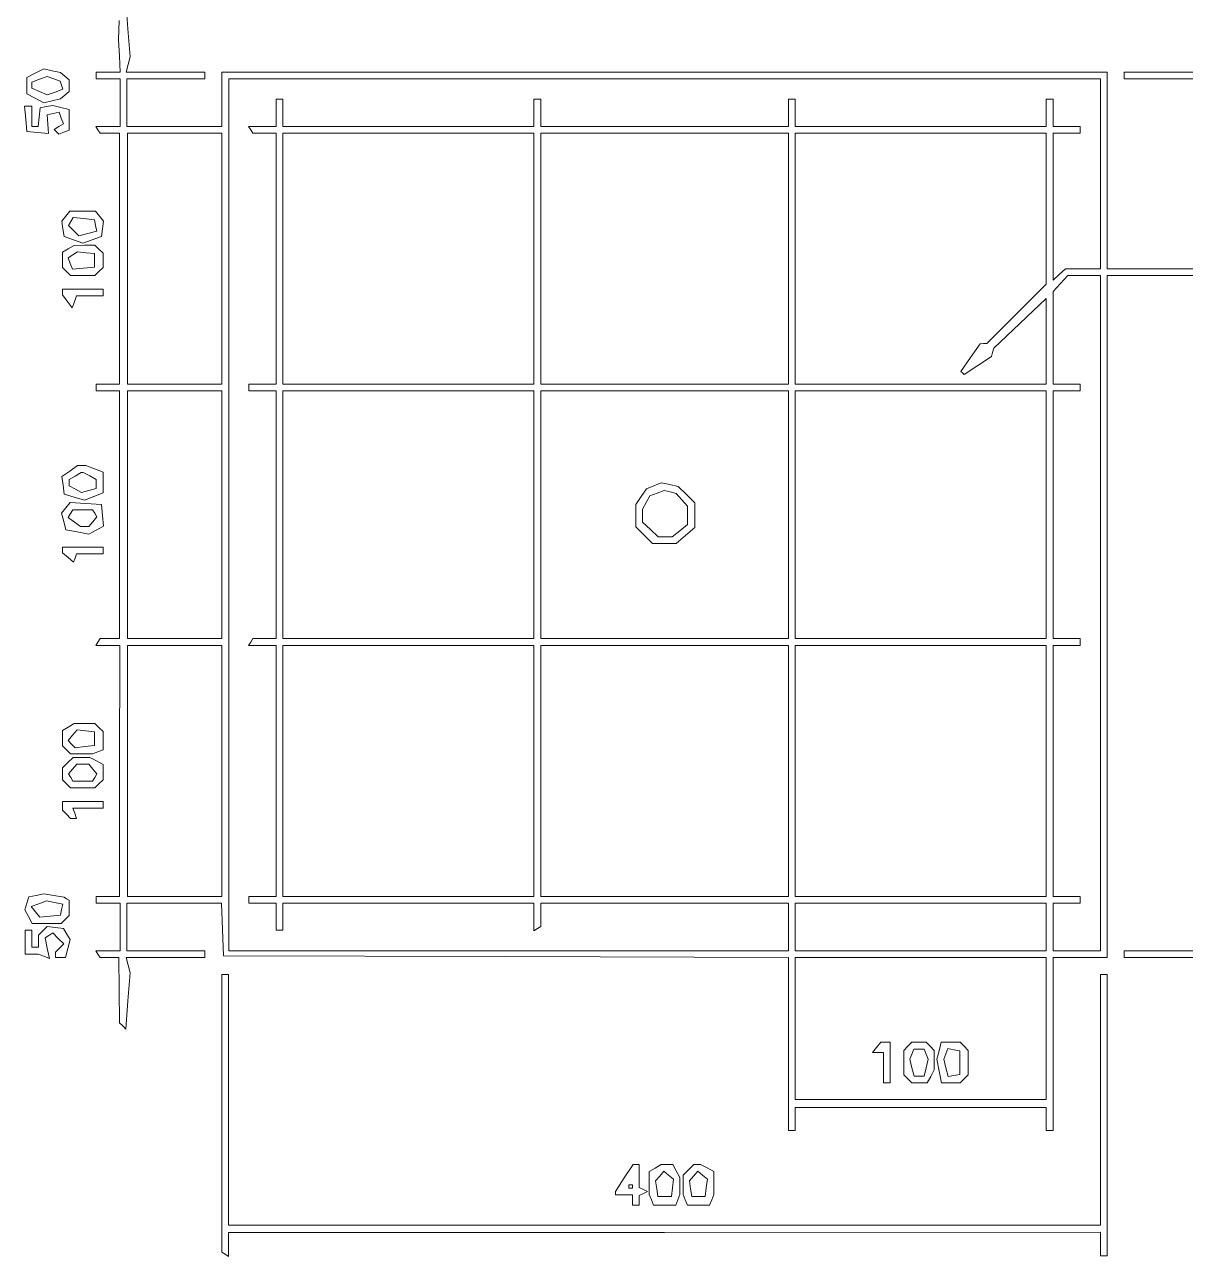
# Paper-space layout 'AN-20-DGE-076' of a CAD drawing. Header units: metres, sheet in millimetres. Extents: x 12 to 194, y 4 to 291.
# Drawn here: x 97.04 to 140.31, y 148.44 to 194.36 of the extents above; entities that cross this region are included whole.
import ezdxf

# ---------------------------------------------------------------- set-up
doc = ezdxf.new("R2010")
doc.units = ezdxf.units.M
doc.layers.add('DGE_CONTORNOS', color=7, linetype='Continuous', lineweight=0)
doc.layers.add('DGE_DATOS', color=7, linetype='Continuous', lineweight=0)

# ---------------------------------------------------------------- blocks, each defined once
blk = doc.blocks.new('LP_REF_DGE_MT_076')
at = {"layer": 'DGE_CONTORNOS'}
for points in [[(100.569, 194.523), (100.542, 193.796), (100.573, 193.195), (100.604, 192.594), (100.158, 192.594), (99.711, 192.594), (99.711, 192.468), (99.711, 192.341), (100.154, 192.341), (100.597, 192.341), (100.597, 191.456), (100.597, 190.571), (100.146, 190.571), (99.696, 190.571), (99.774, 190.444), (99.853, 190.318), (100.217, 190.318), (100.581, 190.318), (100.581, 185.638), (100.581, 180.959), (100.146, 180.959), (99.711, 180.959), (99.711, 180.832), (99.711, 180.706), (100.144, 180.706), (100.577, 180.706), (100.577, 176.089), (100.577, 171.473), (100.215, 171.473), (99.853, 171.473), (99.774, 171.346), (99.696, 171.22), (100.14, 171.22), (100.583, 171.22), (100.579, 166.54), (100.575, 161.861), (100.143, 161.861), (99.711, 161.861), (99.711, 161.734), (99.711, 161.608), (100.154, 161.608), (100.597, 161.608), (100.597, 160.723), (100.597, 159.837), (100.146, 159.837), (99.696, 159.837), (99.774, 159.711), (99.853, 159.584), (100.204, 159.584), (100.556, 159.584), (100.568, 158.366), (100.58, 157.147), (100.696, 157.031), (100.811, 156.916), (100.891, 157.966), (100.971, 159.015), (100.895, 159.3), (100.82, 159.584), (102.289, 159.584), (103.758, 159.584), (103.758, 159.711), (103.758, 159.837), (102.304, 159.837), (100.849, 159.837), (100.849, 160.723), (100.849, 161.608), (102.615, 161.608), (104.38, 161.608), (104.417, 160.628), (104.454, 159.648), (114.983, 159.615), (125.512, 159.583), (125.512, 156.359), (125.512, 153.134), (125.639, 153.134), (125.765, 153.134), (125.765, 153.564), (125.765, 153.994), (130.445, 153.994), (135.124, 153.994), (135.124, 153.564), (135.124, 153.134), (135.251, 153.134), (135.377, 153.134), (135.377, 156.359), (135.377, 159.584), (136.389, 159.584), (137.401, 159.584), (137.401, 172.295), (137.401, 185.006), (141.006, 185.006)], [(141.324, 159.837), (138.033, 159.837), (138.033, 159.711), (138.033, 159.584), (141.891, 159.584)], [(141.891, 192.594), (138.033, 192.594), (138.033, 192.468), (138.033, 192.341), (141.324, 192.341)], [(141.006, 185.259), (137.401, 185.259), (137.401, 188.926), (137.401, 192.594), (120.896, 192.594), (104.391, 192.594), (104.391, 191.582), (104.391, 190.571), (102.62, 190.571), (100.849, 190.571), (100.849, 191.456), (100.849, 192.341), (102.304, 192.341), (103.758, 192.341), (103.758, 192.468), (103.758, 192.594), (102.289, 192.594), (100.82, 192.594), (100.895, 192.879), (100.971, 193.163), (100.891, 194.207), (100.812, 195.25)]]:
    blk.add_lwpolyline(points, dxfattribs=at)
for points in [[(97.435, 192.56), (97.118, 192.397), (97.118, 192.088), (97.118, 191.78), (97.435, 191.617), (97.751, 191.453), (98.066, 191.528), (98.382, 191.603), (98.541, 191.734), (98.699, 191.866), (98.699, 192.088), (98.699, 192.31), (98.541, 192.442), (98.382, 192.574), (98.066, 192.648), (97.751, 192.723)], [(98.419, 192.108), (98.468, 191.961), (98.172, 191.852), (97.877, 191.743), (97.593, 191.873), (97.308, 192.002), (97.308, 192.113), (97.308, 192.223), (97.593, 192.329), (97.877, 192.435), (98.124, 192.344), (98.37, 192.254)], [(137.148, 188.8), (137.148, 185.259), (136.494, 185.259), (135.84, 185.259), (135.609, 185.049), (135.377, 184.84), (135.377, 187.579), (135.377, 190.318), (135.883, 190.318), (136.389, 190.318), (136.389, 190.444), (136.389, 190.571), (135.883, 190.571), (135.377, 190.571), (135.377, 191.076), (135.377, 191.582), (135.251, 191.582), (135.124, 191.582), (135.124, 191.076), (135.124, 190.571), (130.445, 190.571), (125.765, 190.571), (125.765, 191.076), (125.765, 191.582), (125.639, 191.582), (125.512, 191.582), (125.512, 191.076), (125.512, 190.571), (120.896, 190.571), (116.28, 190.571), (116.28, 191.076), (116.28, 191.582), (116.153, 191.582), (116.027, 191.582), (116.027, 191.076), (116.027, 190.571), (111.347, 190.571), (106.667, 190.571), (106.667, 191.076), (106.667, 191.582), (106.541, 191.582), (106.414, 191.582), (106.414, 191.076), (106.414, 190.571), (105.901, 190.571), (105.388, 190.571), (105.466, 190.444), (105.544, 190.318), (105.979, 190.318), (106.414, 190.318), (106.414, 185.638), (106.414, 180.959), (105.909, 180.959), (105.403, 180.959), (105.403, 180.832), (105.403, 180.706), (105.909, 180.706), (106.414, 180.706), (106.414, 176.089), (106.414, 171.473), (105.979, 171.473), (105.544, 171.473), (105.466, 171.346), (105.388, 171.22), (105.901, 171.22), (106.414, 171.22), (106.414, 166.54), (106.414, 161.861), (105.909, 161.861), (105.403, 161.861), (105.403, 161.734), (105.403, 161.608), (105.909, 161.608), (106.414, 161.608), (106.414, 161.102), (106.414, 160.596), (106.541, 160.596), (106.667, 160.596), (106.667, 161.102), (106.667, 161.608), (111.347, 161.608), (116.027, 161.608), (116.027, 161.095), (116.027, 160.581), (116.153, 160.659), (116.28, 160.738), (116.28, 161.173), (116.28, 161.608), (120.896, 161.608), (125.512, 161.608), (125.512, 160.723), (125.512, 159.837), (115.081, 159.837), (104.649, 159.837), (104.649, 176.089), (104.649, 192.341), (120.899, 192.341), (137.148, 192.341)], [(97.079, 190.855), (97.118, 190.381), (97.523, 190.342), (97.927, 190.303), (97.902, 190.653), (97.877, 191.003), (98.099, 191.049), (98.321, 191.095), (98.402, 190.883), (98.483, 190.671), (98.31, 190.565), (98.138, 190.458), (98.223, 190.372), (98.309, 190.286), (98.504, 190.361), (98.699, 190.436), (98.699, 190.817), (98.699, 191.198), (98.393, 191.275), (98.087, 191.352), (97.856, 191.308), (97.624, 191.264), (97.584, 190.917), (97.544, 190.571), (97.426, 190.571), (97.308, 190.571), (97.308, 190.95), (97.308, 191.329), (97.174, 191.329), (97.04, 191.329)], [(104.391, 185.638), (104.391, 180.959), (102.633, 180.959), (100.875, 180.959), (100.875, 185.638), (100.875, 190.318), (102.633, 190.318), (104.391, 190.318)], [(116.027, 185.638), (116.027, 180.959), (111.347, 180.959), (106.667, 180.959), (106.667, 185.638), (106.667, 190.318), (111.347, 190.318), (116.027, 190.318)], [(125.512, 185.638), (125.512, 180.959), (120.896, 180.959), (116.28, 180.959), (116.28, 185.638), (116.28, 190.318), (120.896, 190.318), (125.512, 190.318)], [(135.124, 187.501), (135.124, 184.684), (134.015, 183.58), (132.906, 182.476), (132.782, 182.471), (132.658, 182.467), (132.302, 181.952), (131.946, 181.438), (132.006, 181.379), (132.066, 181.319), (132.576, 181.657), (133.087, 181.995), (133.126, 182.146), (133.164, 182.297), (134.144, 183.225), (135.124, 184.153), (135.124, 182.556), (135.124, 180.959), (130.445, 180.959), (125.765, 180.959), (125.765, 185.638), (125.765, 190.318), (130.445, 190.318), (135.124, 190.318)], [(98.579, 187.226), (98.427, 187.043), (98.468, 186.754), (98.51, 186.465), (98.857, 186.343), (99.205, 186.222), (99.553, 186.343), (99.901, 186.465), (99.942, 186.754), (99.984, 187.043), (99.832, 187.226), (99.68, 187.409), (99.205, 187.409), (98.73, 187.409)], [(99.687, 186.876), (99.728, 186.659), (99.393, 186.575), (99.057, 186.491), (98.863, 186.685), (98.669, 186.879), (98.76, 187.024), (98.85, 187.17), (99.248, 187.131), (99.646, 187.093)], [(98.668, 186.007), (98.446, 185.878), (98.446, 185.594), (98.446, 185.309), (98.598, 185.157), (98.75, 185.006), (99.205, 185.006), (99.661, 185.006), (99.812, 185.157), (99.964, 185.309), (99.964, 185.575), (99.964, 185.84), (99.812, 185.992), (99.661, 186.144), (99.275, 186.14), (98.889, 186.136)], [(99.648, 185.575), (99.648, 185.322), (99.236, 185.282), (98.824, 185.242), (98.743, 185.453), (98.663, 185.664), (98.839, 185.778), (99.016, 185.893), (99.332, 185.861), (99.648, 185.828)], [(137.148, 172.421), (137.148, 159.837), (136.263, 159.837), (135.377, 159.837), (135.377, 160.723), (135.377, 161.608), (135.883, 161.608), (136.389, 161.608), (136.389, 161.734), (136.389, 161.861), (135.883, 161.861), (135.377, 161.861), (135.377, 166.54), (135.377, 171.22), (135.883, 171.22), (136.389, 171.22), (136.389, 171.346), (136.389, 171.473), (135.883, 171.473), (135.377, 171.473), (135.377, 176.089), (135.377, 180.706), (135.883, 180.706), (136.389, 180.706), (136.389, 180.832), (136.389, 180.959), (135.883, 180.959), (135.377, 180.959), (135.377, 182.689), (135.377, 184.42), (135.652, 184.713), (135.927, 185.006), (136.538, 185.006), (137.148, 185.006)], [(98.446, 184.397), (98.446, 184.295), (98.627, 184.05), (98.808, 183.804), (98.894, 184.026), (98.979, 184.247), (99.472, 184.247), (99.964, 184.247), (99.964, 184.373), (99.964, 184.5), (99.205, 184.5), (98.446, 184.5)], [(104.391, 176.089), (104.391, 171.473), (102.633, 171.473), (100.875, 171.473), (100.875, 176.089), (100.875, 180.706), (102.633, 180.706), (104.391, 180.706)], [(116.027, 176.089), (116.027, 171.473), (111.347, 171.473), (106.667, 171.473), (106.667, 176.089), (106.667, 180.706), (111.347, 180.706), (116.027, 180.706)], [(125.512, 176.089), (125.512, 171.473), (120.896, 171.473), (116.28, 171.473), (116.28, 176.089), (116.28, 180.706), (120.896, 180.706), (125.512, 180.706)], [(135.124, 176.089), (135.124, 171.473), (130.445, 171.473), (125.765, 171.473), (125.765, 176.089), (125.765, 180.706), (130.445, 180.706), (135.124, 180.706)], [(98.72, 177.721), (98.432, 177.519), (98.471, 177.188), (98.51, 176.856), (98.889, 176.748), (99.269, 176.64), (99.616, 176.773), (99.964, 176.905), (99.964, 177.291), (99.964, 177.676), (99.64, 177.8), (99.315, 177.923), (99.162, 177.923), (99.009, 177.923)], [(99.467, 177.539), (99.711, 177.408), (99.711, 177.238), (99.711, 177.067), (99.438, 176.996), (99.164, 176.924), (98.932, 177.049), (98.699, 177.173), (98.699, 177.289), (98.699, 177.405), (98.921, 177.534), (99.142, 177.662), (99.182, 177.666), (99.222, 177.67)], [(120.498, 177.168), (120.227, 177.056), (120.024, 176.766), (119.821, 176.476), (119.821, 176.055), (119.821, 175.635), (120.131, 175.325), (120.442, 175.014), (120.883, 175.014), (121.324, 175.014), (121.673, 175.314), (122.022, 175.614), (122.022, 176.076), (122.022, 176.539), (121.712, 176.844), (121.402, 177.149), (121.086, 177.214), (120.769, 177.28)], [(121.536, 176.65), (121.75, 176.414), (121.75, 176.069), (121.75, 175.725), (121.467, 175.496), (121.184, 175.267), (120.922, 175.267), (120.659, 175.267), (120.367, 175.542), (120.074, 175.817), (120.074, 176.056), (120.074, 176.296), (120.209, 176.547), (120.343, 176.799), (120.615, 176.9), (120.886, 177), (121.104, 176.943), (121.322, 176.886)], [(98.579, 176.35), (98.418, 176.156), (98.497, 175.843), (98.575, 175.531), (99.003, 175.451), (99.432, 175.37), (99.705, 175.517), (99.979, 175.663), (99.94, 176.066), (99.901, 176.469), (99.321, 176.506), (98.74, 176.544)], [(99.651, 176.147), (99.733, 176.015), (99.58, 175.831), (99.427, 175.647), (99.277, 175.647), (99.127, 175.647), (98.894, 175.817), (98.661, 175.988), (98.751, 176.133), (98.841, 176.279), (99.205, 176.279), (99.57, 176.279)], [(98.446, 174.777), (98.446, 174.666), (98.657, 174.492), (98.867, 174.319), (98.92, 174.477), (98.973, 174.635), (99.469, 174.635), (99.964, 174.635), (99.964, 174.761), (99.964, 174.888), (99.205, 174.888), (98.446, 174.888)], [(104.391, 166.54), (104.391, 161.861), (102.634, 161.861), (100.878, 161.861), (100.873, 166.54), (100.869, 171.22), (102.63, 171.22), (104.391, 171.22)], [(116.027, 166.54), (116.027, 161.861), (111.347, 161.861), (106.667, 161.861), (106.667, 166.54), (106.667, 171.22), (111.347, 171.22), (116.027, 171.22)], [(125.512, 166.54), (125.512, 161.861), (120.896, 161.861), (116.28, 161.861), (116.28, 166.54), (116.28, 171.22), (120.896, 171.22), (125.512, 171.22)], [(135.124, 166.54), (135.124, 161.861), (130.445, 161.861), (125.765, 161.861), (125.765, 166.54), (125.765, 171.22), (130.445, 171.22), (135.124, 171.22)], [(98.668, 168.174), (98.446, 168.046), (98.446, 167.761), (98.446, 167.476), (98.598, 167.325), (98.75, 167.173), (99.157, 167.173), (99.564, 167.173), (99.764, 167.25), (99.964, 167.326), (99.964, 167.667), (99.964, 168.008), (99.812, 168.159), (99.661, 168.311), (99.275, 168.307), (98.889, 168.303)], [(99.648, 167.742), (99.648, 167.489), (99.285, 167.447), (98.922, 167.406), (98.791, 167.537), (98.66, 167.668), (98.827, 167.869), (98.994, 168.071), (99.321, 168.033), (99.648, 167.995)], [(98.645, 166.848), (98.446, 166.649), (98.446, 166.43), (98.446, 166.212), (98.598, 166.06), (98.75, 165.908), (99.205, 165.908), (99.661, 165.908), (99.812, 166.06), (99.964, 166.212), (99.964, 166.498), (99.964, 166.784), (99.72, 166.915), (99.475, 167.046), (99.159, 167.046), (98.844, 167.046)], [(99.58, 166.609), (99.733, 166.425), (99.651, 166.293), (99.57, 166.161), (99.205, 166.161), (98.841, 166.161), (98.759, 166.293), (98.678, 166.425), (98.83, 166.609), (98.983, 166.793), (99.205, 166.793), (99.427, 166.793)], [(98.446, 165.238), (98.446, 165.073), (98.598, 164.922), (98.75, 164.77), (98.865, 164.77), (98.979, 164.77), (98.907, 164.96), (98.834, 165.149), (99.399, 165.149), (99.964, 165.149), (99.964, 165.276), (99.964, 165.402), (99.205, 165.402), (98.446, 165.402)], [(97.472, 161.9), (97.194, 161.845), (97.117, 161.605), (97.041, 161.365), (97.179, 161.107), (97.317, 160.849), (97.856, 160.849), (98.396, 160.849), (98.548, 161.001), (98.699, 161.153), (98.699, 161.436), (98.699, 161.719), (98.605, 161.775), (98.51, 161.831), (98.13, 161.893), (97.751, 161.955)], [(98.42, 161.371), (98.381, 161.165), (97.992, 161.127), (97.603, 161.089), (97.441, 161.284), (97.279, 161.479), (97.567, 161.585), (97.854, 161.692), (98.157, 161.634), (98.459, 161.576)], [(135.124, 160.723), (135.124, 159.837), (130.445, 159.837), (125.765, 159.837), (125.765, 160.723), (125.765, 161.608), (130.445, 161.608), (135.124, 161.608)], [(97.718, 160.576), (97.561, 160.419), (97.561, 160.191), (97.561, 159.964), (97.435, 159.964), (97.308, 159.964), (97.308, 160.28), (97.308, 160.596), (97.182, 160.596), (97.055, 160.596), (97.055, 160.153), (97.055, 159.711), (97.298, 159.711), (97.54, 159.711), (97.755, 159.629), (97.969, 159.546), (97.884, 159.933), (97.799, 160.319), (97.945, 160.409), (98.091, 160.5), (98.295, 160.296), (98.499, 160.092), (98.346, 159.939), (98.193, 159.787), (98.193, 159.686), (98.193, 159.584), (98.381, 159.584), (98.568, 159.584), (98.652, 159.92), (98.737, 160.256), (98.61, 160.458), (98.484, 160.659), (98.18, 160.696), (97.876, 160.733)], [(135.124, 156.936), (135.124, 154.288), (130.445, 154.288), (125.765, 154.288), (125.765, 156.936), (125.765, 159.584), (130.445, 159.584), (135.124, 159.584)], [(104.391, 153.774), (104.391, 148.596), (104.517, 148.518), (104.644, 148.44), (104.644, 148.886), (104.644, 149.333), (120.896, 149.335), (137.148, 149.336), (137.148, 148.895), (137.148, 148.455), (137.275, 148.455), (137.401, 148.455), (137.401, 153.703), (137.401, 158.952), (137.275, 158.952), (137.148, 158.952), (137.148, 154.275), (137.148, 149.599), (120.896, 149.6), (104.644, 149.601), (104.644, 154.277), (104.644, 158.952), (104.517, 158.952), (104.391, 158.952)], [(128.801, 156.233), (128.643, 156.043), (128.848, 156.043), (129.054, 156.043), (129.054, 155.474), (129.054, 154.905), (129.18, 154.905), (129.307, 154.905), (129.307, 155.664), (129.307, 156.422), (129.132, 156.422), (128.958, 156.422)], [(129.964, 156.271), (129.812, 156.119), (129.812, 155.664), (129.812, 155.208), (129.964, 155.057), (130.116, 154.905), (130.402, 154.905), (130.689, 154.905), (130.82, 155.149), (130.951, 155.394), (130.951, 155.757), (130.951, 156.119), (130.799, 156.271), (130.647, 156.422), (130.382, 156.422), (130.116, 156.422)], [(130.652, 155.98), (130.725, 155.79), (130.646, 155.474), (130.567, 155.158), (130.382, 155.158), (130.197, 155.158), (130.117, 155.474), (130.038, 155.79), (130.111, 155.98), (130.184, 156.17), (130.382, 156.17), (130.579, 156.17)], [(131.129, 156.105), (131.049, 155.788), (131.132, 155.347), (131.215, 154.905), (131.564, 154.905), (131.912, 154.905), (132.064, 155.057), (132.216, 155.208), (132.216, 155.664), (132.216, 156.119), (132.064, 156.271), (131.912, 156.422), (131.56, 156.422), (131.209, 156.422)], [(131.899, 155.664), (131.899, 155.224), (131.683, 155.183), (131.466, 155.141), (131.384, 155.465), (131.303, 155.79), (131.379, 155.989), (131.456, 156.188), (131.678, 156.146), (131.899, 156.103)], [(119.395, 151.366), (119.062, 150.863), (119.062, 150.797), (119.062, 150.731), (119.378, 150.731), (119.694, 150.731), (119.694, 150.541), (119.694, 150.352), (119.821, 150.352), (119.947, 150.352), (119.947, 150.531), (119.947, 150.71), (120.105, 150.784), (120.264, 150.858), (120.105, 150.931), (119.947, 151.005), (119.947, 151.437), (119.947, 151.869), (119.838, 151.869), (119.728, 151.869)], [(120.548, 151.733), (120.327, 151.604), (120.327, 151.178), (120.327, 150.752), (120.404, 150.552), (120.48, 150.352), (120.896, 150.352), (121.312, 150.352), (121.388, 150.552), (121.465, 150.752), (121.465, 151.066), (121.465, 151.38), (121.334, 151.625), (121.203, 151.869), (120.986, 151.866), (120.769, 151.862)], [(121.187, 150.995), (121.149, 150.668), (120.896, 150.668), (120.643, 150.668), (120.602, 150.959), (120.56, 151.251), (120.713, 151.435), (120.866, 151.62), (121.046, 151.471), (121.225, 151.322)], [(121.79, 151.671), (121.592, 151.472), (121.592, 151.112), (121.592, 150.752), (121.668, 150.552), (121.745, 150.352), (122.161, 150.352), (122.576, 150.352), (122.653, 150.552), (122.73, 150.752), (122.73, 151.18), (122.73, 151.608), (122.485, 151.738), (122.241, 151.869), (122.115, 151.869), (121.989, 151.869)], [(122.452, 150.995), (122.414, 150.668), (122.161, 150.668), (121.908, 150.668), (121.866, 150.959), (121.825, 151.251), (121.978, 151.435), (122.131, 151.62), (122.31, 151.471), (122.49, 151.322)], [(119.694, 151.047), (119.694, 150.984), (119.631, 150.984), (119.568, 150.984), (119.568, 151.047), (119.568, 151.111), (119.631, 151.111), (119.694, 151.111)]]:
    blk.add_lwpolyline(points, close=True, dxfattribs=at)

psp = doc.layouts.new('AN-20-DGE-076')

# ---------------------------------------------------------------- block references
at = {"layer": 'DGE_DATOS'}
psp.add_blockref('LP_REF_DGE_MT_076', (0, 0), dxfattribs=at)

doc.saveas('drawing.dxf')
